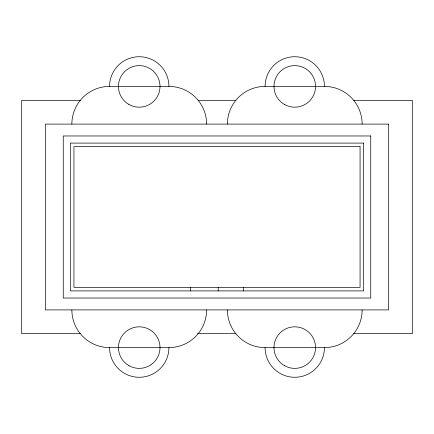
<?xml version="1.0" encoding="UTF-8"?>
<svg xmlns="http://www.w3.org/2000/svg" width="434" height="434" viewBox="0 0 434 434"><rect width="100%" height="100%" fill="white"/><g stroke="black" fill="none" stroke-linecap="round" stroke-linejoin="round"><path stroke-width="0.65" d="M71.86 124.097A37.693 37.693 0 0 1 109.558 86.404L168.918 86.404A37.693 37.693 0 0 1 206.611 124.097M227.389 124.097A37.693 37.693 0 0 1 265.082 86.404L324.442 86.404A37.693 37.693 0 0 1 362.14 124.097M80.279 100.352L21.7 100.352L21.7 333.648L80.279 333.648M198.192 100.352L235.808 100.352M353.721 100.352L412.3 100.352L412.3 333.648L353.721 333.648M197.578 333.648L235.808 333.648M71.86 309.903A37.693 37.693 0 0 0 109.558 347.596L168.918 347.596A37.693 37.693 0 0 0 206.611 309.903M227.389 309.903A37.693 37.693 0 0 0 265.082 347.596L324.442 347.596A37.693 37.693 0 0 0 362.14 309.903M243.414 287.346L243.414 290.905M218.188 287.346L218.188 290.905M190.586 287.346L190.586 290.905M265.082 86.404A29.68 29.68 0 0 1 294.762 56.724A29.68 29.68 0 0 1 324.442 86.404M109.558 86.404A29.68 29.68 0 0 1 139.238 56.724A29.68 29.68 0 0 1 168.918 86.404M168.918 347.596A29.68 29.68 0 0 1 139.238 377.276A29.68 29.68 0 0 1 109.558 347.596M324.442 347.596A29.68 29.68 0 0 1 294.762 377.276A29.68 29.68 0 0 1 265.082 347.596M388.555 124.097L45.445 124.097L45.445 309.903L388.555 309.903L388.555 124.097M370.744 135.972L63.255 135.972L63.255 298.028L370.744 298.028L370.744 135.972M363.621 143.095L70.379 143.095L70.379 290.905L363.621 290.905L363.621 143.095M360.063 146.654L73.937 146.654L73.937 287.346L360.063 287.346L360.063 146.654M128.849 365.591A20.778 20.778 0 0 0 160.01 347.596A20.778 20.778 0 0 0 128.849 329.601A20.778 20.778 0 0 0 128.849 365.591M284.373 365.591A20.778 20.778 0 0 0 315.54 347.596A20.778 20.778 0 0 0 284.373 329.601A20.778 20.778 0 0 0 284.373 365.591M128.849 104.399A20.778 20.778 0 0 0 160.01 86.404A20.778 20.778 0 0 0 128.849 68.409A20.778 20.778 0 0 0 128.849 104.399M284.373 104.399A20.778 20.778 0 0 0 315.54 86.404A20.778 20.778 0 0 0 284.373 68.409A20.778 20.778 0 0 0 284.373 104.399"/></g></svg>
